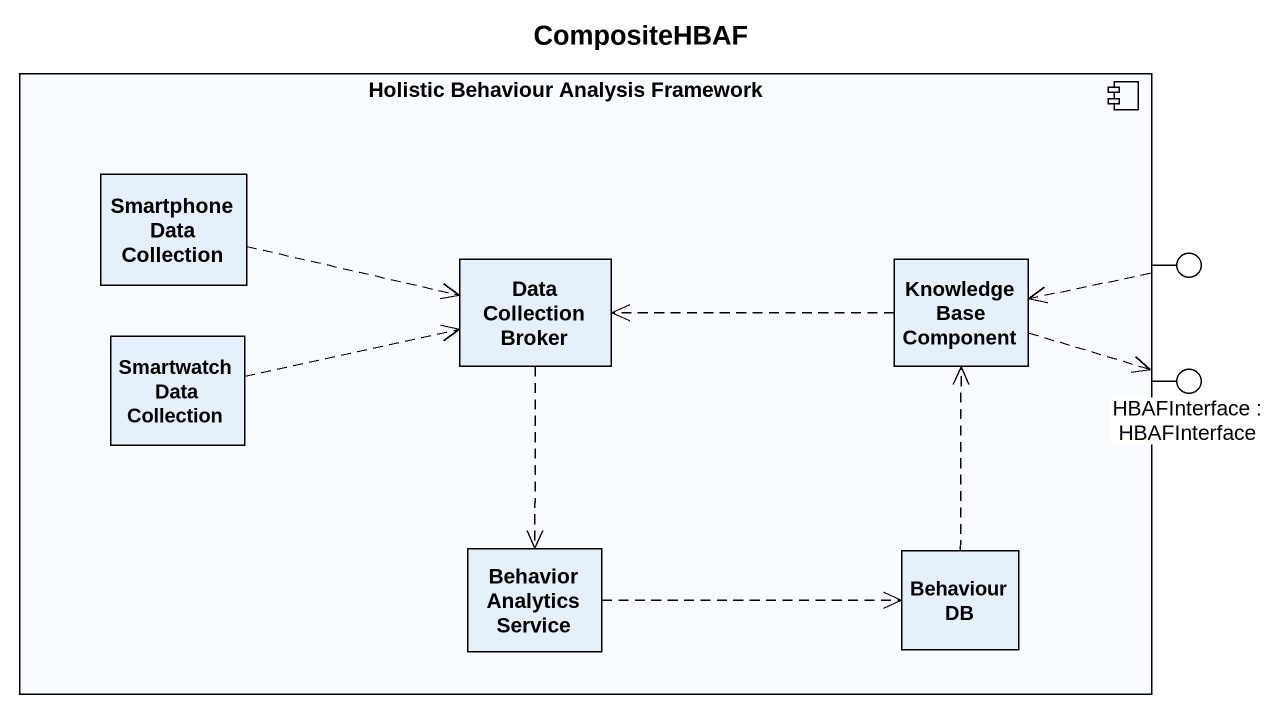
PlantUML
@startuml
title CompositeHBAF
component "Holistic Behaviour Analysis Framework" as Holistic_Behaviour_Analysis {
  rectangle "Smartphone Data Collection" as Smartphone_Data_Collection
  rectangle "Data Collection Broker" as Data_Collection_Broker
  rectangle "Knowledge Base Component" as Knowledge_Base_Component
  rectangle "Smartwatch Data Collection" as Smartwatch_Data_Collection
  rectangle "Behavior Analytics Service" as Behavior_Analytics_Service
  rectangle "Behaviour DB" as Behaviour_DB
}
() " " as lollipop1
() "HBAFInterface : HBAFInterface" as HBAFInterface
Holistic_Behaviour_Analysis -right- lollipop1
Holistic_Behaviour_Analysis -right- HBAFInterface
Smartphone_Data_Collection .right.> Data_Collection_Broker
Data_Collection_Broker ..> Behavior_Analytics_Service
Knowledge_Base_Component .left.> Data_Collection_Broker
Knowledge_Base_Component .right.> HBAFInterface
lollipop1 .left.> Knowledge_Base_Component
Smartwatch_Data_Collection .right.> Data_Collection_Broker
Behavior_Analytics_Service .right.> Behaviour_DB
Behaviour_DB .up.> Knowledge_Base_Component
@enduml
